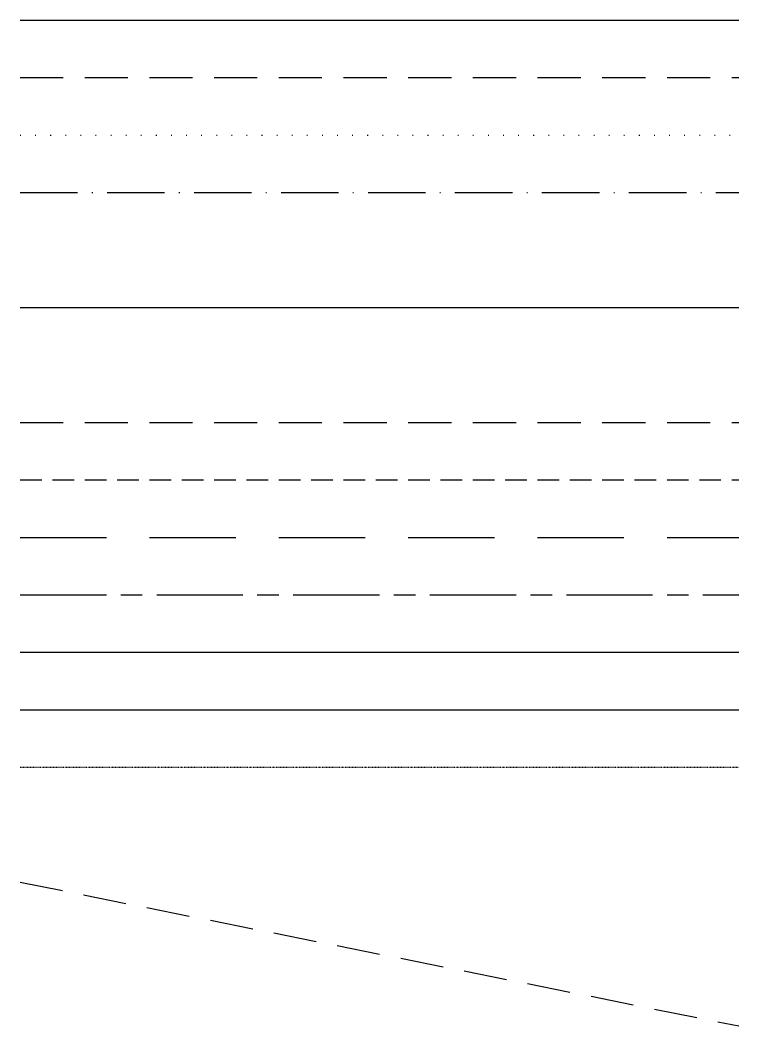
# Model space of a CAD drawing. Header units: millimetres. Extents: x 0 to 100, y -140 to 0.
import ezdxf

# ---------------------------------------------------------------- set-up
doc = ezdxf.new("R2010")
doc.units = ezdxf.units.MM
for name, pattern in [('CENTER', [19, 12, -2, 3, -2]), ('DASHDOT', [12, 8, -2, 0, -2]), ('DASHED', [9, 6, -3]), ('DOTTED', [2, 0, -2])]:
    doc.linetypes.add(name, pattern=pattern)
for name, color, linetype in [('Continuous', 7, 'CONTINUOUS'), ('Dash dot', 7, 'DASHDOT'), ('Dashed', 7, 'DASHED'), ('Dotted', 7, 'DOTTED'), ('Unknown linetype', 7, 'Continuous')]:
    doc.layers.add(name, color=color, linetype=linetype)

msp = doc.modelspace()

# ---------------------------------------------------------------- linework, layer by layer
at = {"layer": 'Continuous'}
for p, q in [((0, 0), (100, 0)), ((0, -96), (100, -96))]:
    msp.add_line(p, q, dxfattribs=at)
at = {"layer": 'Continuous', "linetype": 'DASHED'}
msp.add_line((0, -56), (100, -56), dxfattribs=at)
at = {"layer": 'Continuous', "linetype": 'DASHED', "ltscale": 0.5}
msp.add_line((0, -64), (100, -64), dxfattribs=at)
at = {"layer": 'Continuous', "linetype": 'DASHED', "ltscale": 2}
msp.add_line((0, -72), (100, -72), dxfattribs=at)
at = {"layer": 'Continuous', "linetype": 'CENTER'}
msp.add_line((0, -80), (100, -80), dxfattribs=at)
at = {"layer": 'Continuous', "linetype": 'BYBLOCK'}
msp.add_line((0, -88), (100, -88), dxfattribs=at)
at = {"layer": 'Continuous', "linetype": 'DASHED'}
msp.add_line((0, -104), (100, -104), dxfattribs=at).dxf.unprotected_set("ltscale", -1)
at = {"layer": 'Dash dot'}
msp.add_line((0, -24), (100, -24), dxfattribs=at)
at = {"layer": 'Dashed'}
for p, q in [((0, -8), (100, -8)), ((0, -120), (100, -140))]:
    msp.add_line(p, q, dxfattribs=at)
at = {"layer": 'Dotted'}
msp.add_line((0, -16), (100, -16), dxfattribs=at)
at = {"layer": 'Unknown linetype'}
msp.add_line((0, -40), (100, -40), dxfattribs=at)

doc.saveas('drawing.dxf')
